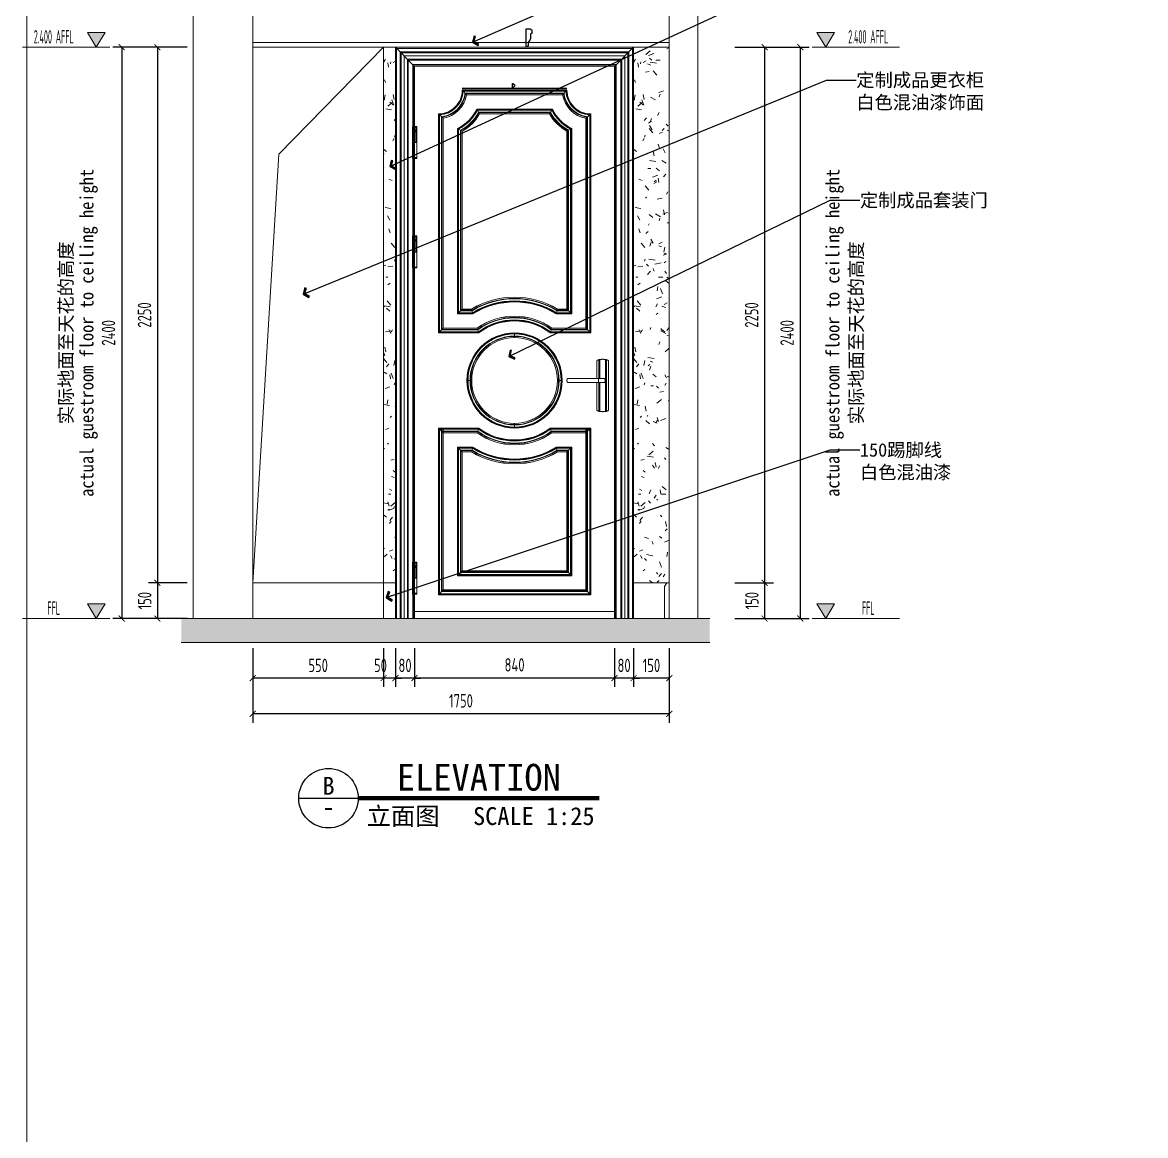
# Model space of a CAD drawing. Header units: millimetres. Extents: x 3162 to 221128, y -144913 to 11496.
# Drawn here: x 175280 to 179997, y -39840 to -35165 of the extents above; entities that cross this region are included whole.
import ezdxf
from ezdxf.enums import TextEntityAlignment as Align
from ezdxf.xclip import XClip

# ---------------------------------------------------------------- set-up
doc = ezdxf.new("R2010")
doc.units = ezdxf.units.MM
doc.header["$LTSCALE"] = 10
doc.header["$XCLIPFRAME"] = 2
doc.linetypes.add('CENTER', pattern=[50.8, 31.75, -6.35, 6.35, -6.35])
doc.linetypes.add('HIDDEN', pattern=[9.525, 6.35, -3.175])
doc.layers.get('Defpoints').update_dxf_attribs({"color": 250})
for name, color, linetype, lineweight in [('Contour【轮廓线】', 94, 'Continuous', 0), ('Drawing【图框、表格】', 150, 'Continuous', 0), ('Elevation【立面图库】', 150, 'Continuous', 0), ('FC-Hatch【平面填充】', 250, 'Continuous', 0), ('FC-Refe【标注引线】', 2, 'Continuous', 0), ('FF-Fixed【固定家具】', 30, 'Continuous', 0), ('FF-Text【平面文字】', 2, 'Continuous', 0), ('Fine【细线】', 250, 'Continuous', 0), ('Finish【完成面】', 2, 'Continuous', 0), ('Gray【中细线】', 8, 'Continuous', 0), ('RC-dimensions', 44, 'Continuous', 0), ('Wall【立面墙】', 252, 'Continuous', 0)]:
    doc.layers.add(name, color=color, linetype=linetype, lineweight=lineweight)
doc.layers.add('WALL_NEW【新建墙体】', color=4, linetype='Continuous')
doc.layers.add('WALL【墙体】', color=7, linetype='Continuous')
doc.styles.add('宋体', font='', dxfattribs={"width": 0.8})
doc.styles.add('尺寸标注', font='ARCHS.SHX', dxfattribs={"width": 0.8})
doc.styles.add('文字', font='')
doc.styles.add('标高', font='ARCHS.SHX', dxfattribs={"width": 0.5})
doc.styles.add('线上图名', font='simhei.ttf')
doc.styles.add('线下图名', font='simhei.ttf')
doc.styles.get('宋体').set_extended_font_data('SimSun')
doc.styles.get('文字').set_extended_font_data('SimSun')
doc.dimstyles.new('海龙1：25', dxfattribs={"dimscale": 25, "dimtxt": 2.25, "dimasz": 1, "dimexe": 1.5, "dimexo": 1, "dimgap": 1, "dimtad": 1, "dimdec": 0, "dimrnd": 5, "dimdsep": 46, "dimtxsty": '尺寸标注', "dimblk": 'ARCHTICK', "dimblk1": 'ARCHTICK', "dimblk2": 'ARCHTICK', "dimcen": 1, "dimclrd": 44, "dimclre": 44, "dimclrt": 2, "dimadec": 0, "dimazin": 0, "dimtfac": 1, "dimtdec": 0, "dimtix": 1, "dimtmove": 2, "dimatfit": 3, "dimldrblk": 'hl_arrow2', "dimfxl": 5, "dimfxlon": 1, "dimarcsym": 0})

# ---------------------------------------------------------------- blocks, each defined once
blk = doc.blocks.new('*U173')
at = {"color": 2, "linetype": 'Continuous'}
blk.add_line((-27.26, 0), (-17.26, 0), dxfattribs=at)
blk.add_lwpolyline([(-17.26, 0, 0.7, 0.7, 0), (23.26, 0, 0.75, 0.75, 0)], format="xyseb", dxfattribs=at)
at = {"color": 150, "linetype": 'Continuous'}
blk.add_circle((-22.26, 0), 5, dxfattribs=at)
at = {"color": 2, "style": '线上图名', "flags": 8}
blk.add_attdef('EXISTING_PLAN', text='', height=4.5, dxfattribs=at).set_placement((3, 1.27), align=Align.CENTER)
at = {"color": 2, "style": '线下图名', "flags": 8}
blk.add_attdef('编号', text='', height=3, dxfattribs=at).set_placement((-22.26, 2.08), align=Align.MIDDLE)
blk.add_attdef('图号', text='', height=3, dxfattribs=at).set_placement((-22.26, -3.86), align=Align.BOTTOM_CENTER)
blk.add_attdef('图名1', text='', height=3, dxfattribs=at).set_placement((-15.86, -1.5), align=Align.TOP_LEFT)
blk.add_attdef('比例1', text='', height=3, dxfattribs=at).set_placement((22.44, -1.5), align=Align.TOP_RIGHT)
blk = doc.blocks.new('海龙工具_踢脚线')
blk.add_lwpolyline([(20, 0), (20, 90), (10, 100), (0, 100)])
blk = doc.blocks.new('_ArchTick')
at = {"color": 2, "linetype": 'ByBlock', "const_width": 0.15}
blk.add_lwpolyline([(-0.5, -0.5), (0.5, 0.5)], dxfattribs=at)
blk = doc.blocks.new('*D500')
at = {"layer": 'Defpoints', "color": 0, "transparency": 16777216}
for p in [(175997.1, -35268.5), (175847.1, -37518.5), (175997.1, -37518.5)]:
    blk.add_point(p, dxfattribs=at)
at = {"layer": 'RC-dimensions', "color": 44, "lineweight": -2, "transparency": 16777216}
for p, q in [((175972.1, -35268.5), (175809.6, -35268.5)), ((175847.1, -35268.5), (175847.1, -37518.5)), ((175972.1, -37518.5), (175809.6, -37518.5))]:
    blk.add_line(p, q, dxfattribs=at)
at = {"layer": 'RC-dimensions', "color": 44, "lineweight": -2, "transparency": 16777216, "xscale": 25, "yscale": 25, "zscale": 25}
for p, rotation in [((175847.1, -35268.5), 90), ((175847.1, -37518.5), 270)]:
    blk.add_blockref('_ArchTick', p, dxfattribs=dict(at, rotation=rotation))
at = {"layer": 'RC-dimensions', "color": 2, "transparency": 16777216, "insert": (175792.8, -36393.5), "char_height": 56.25, "attachment_point": 5, "rotation": 90, "style": '尺寸标注'}
blk.add_mtext('2250', dxfattribs=at)
blk = doc.blocks.new('hl_arrow2')
at = {"color": 2}
blk.add_line((-0.22, 0), (-1, 0), dxfattribs=at)
blk.add_lwpolyline([(-0.22, 0), (-0.86, -0.69), (-0.65, -0.86), (0, 0), (-0.65, 0.86), (-0.86, 0.69)], close=True, dxfattribs=at)
for points in [[(-0.86, 0.69), (-0.65, 0.86), (-0.22, 0), (0, 0)], [(-0.86, -0.69), (-0.65, -0.86), (-0.22, 0), (0, 0)]]:
    blk.add_solid(points, dxfattribs=at)
blk = doc.blocks.new('*D501')
at = {"layer": 'Defpoints', "color": 0, "transparency": 16777216}
for p in [(175997.1, -37518.5), (175847.1, -37668.5), (175997.1, -37668.5)]:
    blk.add_point(p, dxfattribs=at)
at = {"layer": 'RC-dimensions', "color": 44, "lineweight": -2, "transparency": 16777216}
for p, q in [((175972.1, -37518.5), (175809.6, -37518.5)), ((175847.1, -37518.5), (175847.1, -37668.5)), ((175972.1, -37668.5), (175809.6, -37668.5))]:
    blk.add_line(p, q, dxfattribs=at)
at = {"layer": 'RC-dimensions', "color": 44, "lineweight": -2, "transparency": 16777216, "xscale": 25, "yscale": 25, "zscale": 25}
for p, rotation in [((175847.1, -37518.5), 90), ((175847.1, -37668.5), 270)]:
    blk.add_blockref('_ArchTick', p, dxfattribs=dict(at, rotation=rotation))
at = {"layer": 'RC-dimensions', "color": 2, "transparency": 16777216, "insert": (175793.9, -37593.5), "char_height": 56.25, "attachment_point": 5, "rotation": 90, "style": '尺寸标注'}
blk.add_mtext('150', dxfattribs=at)
blk = doc.blocks.new('*D502')
at = {"layer": 'Defpoints', "color": 0, "transparency": 16777216}
for p in [(175997.1, -35268.5), (175697.1, -37668.5), (175997.1, -37668.5)]:
    blk.add_point(p, dxfattribs=at)
at = {"layer": 'RC-dimensions', "color": 44, "lineweight": -2, "transparency": 16777216}
for p, q in [((175822.1, -35268.5), (175659.6, -35268.5)), ((175697.1, -35268.5), (175697.1, -37668.5)), ((175822.1, -37668.5), (175659.6, -37668.5))]:
    blk.add_line(p, q, dxfattribs=at)
at = {"layer": 'RC-dimensions', "color": 44, "lineweight": -2, "transparency": 16777216, "xscale": 25, "yscale": 25, "zscale": 25}
for p, rotation in [((175697.1, -35268.5), 90), ((175697.1, -37668.5), 270)]:
    blk.add_blockref('_ArchTick', p, dxfattribs=dict(at, rotation=rotation))
at = {"layer": 'RC-dimensions', "color": 2, "transparency": 16777216, "insert": (175641.6, -36468.5), "char_height": 56.25, "attachment_point": 5, "rotation": 90, "style": '尺寸标注'}
blk.add_mtext('2400', dxfattribs=at)
blk = doc.blocks.new('海龍_立面标识')
at = {"style": '宋体', "width": 0.9, "flags": 8}
blk.add_attdef('FLOOR_HEIGHT', text='', height=2.25, rotation=90, dxfattribs=at).set_placement((0, 0), align=Align.CENTER)
at = {"style": '宋体', "flags": 8}
blk.add_attdef('HEIGHT', text='', height=2.25, rotation=90, dxfattribs=at).set_placement((-3.5, 0), align=Align.CENTER)
blk = doc.blocks.new('hl_Elevation-A2')
blk.add_hatch(color=150).paths.add_polyline_path([(3.74, 2.47), (2.27, 0), (0.8, 2.47)])
at = {"color": 150}
blk.add_line((0, 0), (14.67, 0), dxfattribs=at)
blk.add_lwpolyline([(3.74, 2.47), (2.27, 0), (0.8, 2.47)], close=True, dxfattribs=at)
at = {"color": 2, "style": '标高', "width": 0.8, "flags": 8}
blk.add_attdef('HEIGHT', text='', height=2.25, dxfattribs=at).set_placement((9.42, 1.75), align=Align.MIDDLE_CENTER)
blk = doc.blocks.new('*D503')
at = {"layer": 'Defpoints', "color": 0, "transparency": 16777216}
for p in [(178247, -35268.5), (178247, -37518.5), (178397, -37518.5)]:
    blk.add_point(p, dxfattribs=at)
at = {"layer": 'RC-dimensions', "color": 44, "lineweight": -2, "transparency": 16777216}
for p, q in [((178272, -35268.5), (178434.5, -35268.5)), ((178397, -35268.5), (178397, -37518.5)), ((178272, -37518.5), (178434.5, -37518.5))]:
    blk.add_line(p, q, dxfattribs=at)
at = {"layer": 'RC-dimensions', "color": 44, "lineweight": -2, "transparency": 16777216, "xscale": 25, "yscale": 25, "zscale": 25}
for p, rotation in [((178397, -35268.5), 90), ((178397, -37518.5), 270)]:
    blk.add_blockref('_ArchTick', p, dxfattribs=dict(at, rotation=rotation))
at = {"layer": 'RC-dimensions', "color": 2, "transparency": 16777216, "insert": (178342.7, -36393.5), "char_height": 56.25, "attachment_point": 5, "rotation": 90, "style": '尺寸标注'}
blk.add_mtext('2250', dxfattribs=at)
blk = doc.blocks.new('*D504')
at = {"layer": 'Defpoints', "color": 0, "transparency": 16777216}
for p in [(178247, -37518.5), (178247, -37668.5), (178397, -37668.5)]:
    blk.add_point(p, dxfattribs=at)
at = {"layer": 'RC-dimensions', "color": 44, "lineweight": -2, "transparency": 16777216}
for p, q in [((178272, -37518.5), (178434.5, -37518.5)), ((178397, -37518.5), (178397, -37668.5)), ((178272, -37668.5), (178434.5, -37668.5))]:
    blk.add_line(p, q, dxfattribs=at)
at = {"layer": 'RC-dimensions', "color": 44, "lineweight": -2, "transparency": 16777216, "xscale": 25, "yscale": 25, "zscale": 25}
for p, rotation in [((178397, -37518.5), 90), ((178397, -37668.5), 270)]:
    blk.add_blockref('_ArchTick', p, dxfattribs=dict(at, rotation=rotation))
at = {"layer": 'RC-dimensions', "color": 2, "transparency": 16777216, "insert": (178343.9, -37593.5), "char_height": 56.25, "attachment_point": 5, "rotation": 90, "style": '尺寸标注'}
blk.add_mtext('150', dxfattribs=at)
blk = doc.blocks.new('*D505')
at = {"layer": 'Defpoints', "color": 0, "transparency": 16777216}
for p in [(178247, -35268.5), (178247, -37668.5), (178547, -37668.5)]:
    blk.add_point(p, dxfattribs=at)
at = {"layer": 'RC-dimensions', "color": 44, "lineweight": -2, "transparency": 16777216}
for p, q in [((178422, -35268.5), (178584.5, -35268.5)), ((178547, -35268.5), (178547, -37668.5)), ((178422, -37668.5), (178584.5, -37668.5))]:
    blk.add_line(p, q, dxfattribs=at)
at = {"layer": 'RC-dimensions', "color": 44, "lineweight": -2, "transparency": 16777216, "xscale": 25, "yscale": 25, "zscale": 25}
for p, rotation in [((178547, -35268.5), 90), ((178547, -37668.5), 270)]:
    blk.add_blockref('_ArchTick', p, dxfattribs=dict(at, rotation=rotation))
at = {"layer": 'RC-dimensions', "color": 2, "transparency": 16777216, "insert": (178491.5, -36468.5), "char_height": 56.25, "attachment_point": 5, "rotation": 90, "style": '尺寸标注'}
blk.add_mtext('2400', dxfattribs=at)
blk = doc.blocks.new('*D506')
at = {"layer": 'Defpoints', "color": 0, "transparency": 16777216}
for p in [(177847, -37768.5), (177997, -37768.5), (177847, -37918.5)]:
    blk.add_point(p, dxfattribs=at)
at = {"layer": 'RC-dimensions', "color": 44, "lineweight": -2, "transparency": 16777216}
for p, q in [((177847, -37793.5), (177847, -37956)), ((177997, -37793.5), (177997, -37956)), ((177997, -37918.5), (177847, -37918.5))]:
    blk.add_line(p, q, dxfattribs=at)
at = {"layer": 'RC-dimensions', "color": 44, "lineweight": -2, "transparency": 16777216, "xscale": 25, "yscale": 25, "zscale": 25, "rotation": 180}
blk.add_blockref('_ArchTick', (177847, -37918.5), dxfattribs=at)
at = {"layer": 'RC-dimensions', "color": 44, "lineweight": -2, "transparency": 16777216, "xscale": 25, "yscale": 25, "zscale": 25}
blk.add_blockref('_ArchTick', (177997, -37918.5), dxfattribs=at)
at = {"layer": 'RC-dimensions', "color": 2, "transparency": 16777216, "insert": (177922, -37865.4), "char_height": 56.25, "attachment_point": 5, "style": '尺寸标注'}
blk.add_mtext('150', dxfattribs=at)
blk = doc.blocks.new('*D507')
at = {"layer": 'Defpoints', "color": 0, "transparency": 16777216}
for p in [(176247.1, -37768.5), (177997, -37768.5), (176247.1, -38068.5)]:
    blk.add_point(p, dxfattribs=at)
at = {"layer": 'RC-dimensions', "color": 44, "lineweight": -2, "transparency": 16777216}
for p, q in [((176247.1, -37943.5), (176247.1, -38106)), ((177997, -37943.5), (177997, -38106)), ((177997, -38068.5), (176247.1, -38068.5))]:
    blk.add_line(p, q, dxfattribs=at)
at = {"layer": 'RC-dimensions', "color": 44, "lineweight": -2, "transparency": 16777216, "xscale": 25, "yscale": 25, "zscale": 25, "rotation": 180}
blk.add_blockref('_ArchTick', (176247.1, -38068.5), dxfattribs=at)
at = {"layer": 'RC-dimensions', "color": 44, "lineweight": -2, "transparency": 16777216, "xscale": 25, "yscale": 25, "zscale": 25}
blk.add_blockref('_ArchTick', (177997, -38068.5), dxfattribs=at)
at = {"layer": 'RC-dimensions', "color": 2, "transparency": 16777216, "insert": (177122, -38014.2), "char_height": 56.25, "attachment_point": 5, "style": '尺寸标注'}
blk.add_mtext('1750', dxfattribs=at)
blk = doc.blocks.new('海龙_05140578')
at = {"layer": 'WALL_NEW【新建墙体】'}
h = blk.add_hatch(dxfattribs=at)
h.set_pattern_fill('ANSI31', color=8, scale=20, style=0)
h.set_pattern_definition([(45, (-3175, 1275), (-44.9013, 44.9013), [])])
h.paths.add_polyline_path([(-3095, 1875), (-3175, 1875), (-3175, 1275), (-3095, 1275)])
h.paths.add_polyline_path([(-3095, -1275), (-3175, -1275), (-3175, -1875), (-3095, -1875)])
h.paths.add_polyline_path([(1355, 125), (1175, 125), (1175, -335), (1295, -335), (1295, 5), (1355, 5)])
h.paths.add_polyline_path([(1295, 1875), (1175, 1875), (1175, 1275), (1295, 1275)])
h.paths.add_polyline_path([(1295, -1575), (1175, -1575), (1175, -1875), (1295, -1875)])
h.paths.add_polyline_path([(3375, 325), (3135, 325), (3135, 125), (2157.1, 125), (2157.1, 5), (3375, 5)])
h.paths.add_polyline_path([(2320, 1875), (2200, 1875), (2200, 1275), (2320, 1275)])
at = {"layer": 'WALL【墙体】'}
for p, q in [((-3625, 2125), (3375, 2125)), ((-3375, 1875), (3375, 1875))]:
    blk.add_line(p, q, dxfattribs=at)
blk = doc.blocks.new('合页1')
for p, q in [((-9, -67), (-9, 67)), ((9, 67), (-9, 67)), ((9, -67), (9, 67)), ((9, -67), (-9, -67))]:
    blk.add_line(p, q)
at = {"color": 250}
for p, q in [((9, 64), (-9, 64)), ((9, 1), (-9, 1)), ((9, 1), (-9, 1)), ((9, -1), (-9, -1)), ((9, -1), (-9, -1)), ((9, -64), (-9, -64))]:
    blk.add_line(p, q, dxfattribs=at)
at = {"color": 250, "linetype": 'HIDDEN'}
for p, q in [((-6, 64), (-6, -1)), ((-6, 45), (-2.5, 51)), ((2.5, 51), (-2.5, 51)), ((6, 64), (6, -1)), ((6, 45), (-6, 45))]:
    blk.add_line(p, q, dxfattribs=at)
at = {"color": 250, "linetype": 'CENTER', "ltscale": 0.0068}
blk.add_line((0, -72.4), (0, 70.6), dxfattribs=at)
at = {"color": 250, "ltscale": 0.2}
blk.add_line((2.5, 51), (6, 45), dxfattribs=at)
blk = doc.blocks.new('立面门把手01')
at = {"color": 251, "linetype": 'HIDDEN', "ltscale": 80}
for p, q in [((-16, -128.8, 0), (-16, 87, 0)), ((-12, -129.4, 0), (-12, 87.6, 0)), ((12, 9.1, 0), (12, 87.6, 0)), ((16, 9.1, 0), (16, 87, 0)), ((12, -8.9, 0), (12, -129.4, 0)), ((16, -8.9, 0), (16, -128.8, 0))]:
    blk.add_line(p, q, dxfattribs=at)
at = {"linetype": 'HIDDEN', "ltscale": 80, "elevation": 0}
blk.add_lwpolyline([(25, -8.9), (25, -122.4, -0.317837), (21.7, -127.1, -0.020494), (16, -128.8, -0.498427), (12, -129.4, -0.124451), (-12, -129.4, -0.497981), (-16, -128.8, -0.020494), (-21.7, -127.1, -0.317837), (-25, -122.4), (-25, 80.6, -0.317837), (-21.7, 85.3, -0.020494), (-16, 87, -0.497981), (-12, 87.6, -0.124451), (12, 87.6, -0.498427), (16, 87, -0.020494), (21.7, 85.3, -0.317837), (25, 80.6), (25, 9.1)], format="xyb", dxfattribs=at)
blk.add_lwpolyline([(-9.8, 7.4, -0.214918), (-6.1, 9.1), (147.2, 9.1, -0.314288), (147.2, -8.9), (-6.1, -8.9, -0.214918), (-9.8, -7.3, -0.226084)], format="xyb", close=True, dxfattribs=at)
at = {"color": 251, "linetype": 'HIDDEN', "ltscale": 80, "elevation": 0}
blk.add_lwpolyline([(17.2, 8.1), (17.2, -7.9), (-6.1, -7.9, -0.209535), (-9, -6.7, -0.217189), (-9, 6.8, -0.209535), (-6.1, 8.1), (17.2, 8.1)], format="xyb", close=True, dxfattribs=at)
blk = doc.blocks.new('海龙_05133808')
at = {"layer": 'FF-Fixed【固定家具】', "color": 8}
for p, q in [((-500, 1200), (-422.4, 1122.4)), ((500, 1200), (422.4, 1122.4)), ((-500, -1200), (-422.4, -1200)), ((500, -1200), (422.4, -1200))]:
    blk.add_line(p, q, dxfattribs=at)
at = {"layer": 'FF-Fixed【固定家具】'}
blk.add_line((320, 0), (320, 920), dxfattribs=at)
for points in [[(-500, 1200), (500, 1200), (500, -1200), (-500, -1200)], [(-420, 1120), (420, 1120), (420, -1170), (-420, -1170)], [(-420, 1120), (420, 1120), (420, -1200), (-420, -1200)]]:
    blk.add_lwpolyline(points, close=True, dxfattribs=at)
for points in [[(-500, -1200), (-500, 1200), (500, 1200), (500, -1200)], [(-220, 1021), (220, 1021)], [(-220, 1020), (220, 1020)], [(-320, 0), (-320, 920)], [(320, -400), (320, -1100), (-320, -1100), (-320, -400)], [(300, -400), (300, -1080), (-300, -1080), (-300, -400)]]:
    blk.add_lwpolyline(points, dxfattribs=at)
at = {"layer": 'FF-Fixed【固定家具】', "color": 8}
for points in [[(-495.2, -1200), (-495.2, 1195.2), (495.2, 1195.2), (495.2, -1200)], [(-479.9, -1200), (-479.9, 1179.9), (479.9, 1179.9), (479.9, -1200)], [(-476.3, -1200), (-476.3, 1176.3), (476.3, 1176.3), (476.3, -1200)], [(-463.7, -1200), (-463.7, 1163.7), (463.7, 1163.7), (463.7, -1200)], [(-446.2, -1200), (-446.2, 1146.2), (446.2, 1146.2), (446.2, -1200)], [(-427.3, -1200), (-427.3, 1127.3), (427.3, 1127.3), (427.3, -1200)], [(-422.4, -1200), (-422.4, 1122.4), (422.4, 1122.4), (422.4, -1200)]]:
    blk.add_lwpolyline(points, dxfattribs=at)
blk.add_lwpolyline([(-450, 1150), (450, 1150), (450, -1200), (-450, -1200)], close=True, dxfattribs=at)
at = {"layer": 'FF-Fixed【固定家具】'}
for points in [[(150, 0, 0.333333), (-150, 0), (-320, 0), (-320, 920, 0.414214), (-220, 1020), (220, 1020, 0.414214), (320, 920), (320, 0)], [(156.5, 20, 0.319438), (-156.5, 20), (-300, 20), (-300, 901.7, 0.319197), (-201.7, 1000), (201.7, 1000, 0.319197), (300, 901.7), (300, 20)], [(240, 80), (174.6, 80, 0.286299), (-174.6, 80), (-240, 80), (-240, 858.8, 0.163866), (-158.8, 940), (158.8, 940, 0.163866), (240, 858.8)], [(220, 100), (180.3, 100, 0.27735), (-180.3, 100), (-220, 100), (-220, 846.8, 0.131652), (-146.8, 920), (146.8, 920, 0.131652), (220, 846.8)], [(150, -400), (320, -400), (320, -1100), (-320, -1100), (-320, -400), (-150, -400, 0.333333)], [(156.5, -420), (300, -420), (300, -1080), (-300, -1080), (-300, -420), (-156.5, -420, 0.319438)], [(174.6, -480), (240, -480), (240, -1020), (-240, -1020), (-240, -480), (-174.6, -480, 0.286299)], [(180.3, -500), (220, -500), (220, -1000), (-220, -1000), (-220, -500), (-180.3, -500, 0.27735)]]:
    blk.add_lwpolyline(points, format="xyb", close=True, dxfattribs=at)
for radius in [200, 180]:
    blk.add_circle((0, -200), radius, dxfattribs=at)
at = {"layer": 'Fine【细线】'}
for p, q in [((-220, 1020), (-220, 1021)), ((-220, 1020), (-201.7, 1000)), ((220, 1020), (201.7, 1000)), ((220, 1020), (220, 1021)), ((-320, 920), (-300, 901.7)), ((-158.8, 940), (-146.8, 920)), ((158.8, 940), (146.8, 920)), ((320, 920), (300, 901.7)), ((-240, 858.8), (-220, 846.8)), ((240, 858.8), (220, 846.8)), ((-240, 80), (-220, 100)), ((-174.6, 80), (-180.3, 100)), ((174.6, 80), (180.3, 100)), ((240, 80), (220, 100)), ((-320, 0), (-300, 20)), ((-150, 0), (-156.5, 20)), ((0, 0), (0, -20)), ((150, 0), (156.5, 20)), ((320, 0), (300, 20)), ((-200, -200), (-180, -200)), ((200, -200), (180, -200)), ((-320, -400), (-300, -400)), ((-320, -400), (-300, -420)), ((-150, -400), (-156.5, -420)), ((0, -400), (0, -380)), ((150, -400), (156.5, -420)), ((320, -400), (300, -400)), ((320, -400), (300, -420)), ((-240, -480), (-220, -500)), ((-174.6, -480), (-180.3, -500)), ((174.6, -480), (180.3, -500)), ((240, -480), (220, -500)), ((-240, -1020), (-220, -1000)), ((240, -1020), (220, -1000)), ((-320, -1100), (-300, -1080)), ((-320, -1100), (-300, -1080)), ((320, -1100), (300, -1080)), ((320, -1100), (300, -1080))]:
    blk.add_line(p, q, dxfattribs=at)
for points in [[(150.9, 2.7, 0.331375), (-150.9, 2.7), (-317.3, 2.7), (-317.3, 917.4, 0.399077), (-217.4, 1017.3), (217.4, 1017.3, 0.399077), (317.3, 917.4), (317.3, 2.7)], [(151.5, 4.5, 0.330047), (-151.5, 4.5), (-315.5, 4.5), (-315.5, 915.6, 0.389181), (-215.6, 1015.5), (215.6, 1015.5, 0.389181), (315.5, 915.6), (315.5, 4.5)], [(154.3, 13.2, 0.323986), (-154.3, 13.2), (-306.8, 13.2), (-306.8, 907.6, 0.347425), (-207.6, 1006.8), (207.6, 1006.8, 0.347425), (306.8, 907.6), (306.8, 13.2)], [(154.9, 14.8, 0.322863), (-154.9, 14.8), (-305.2, 14.8), (-305.2, 906.1, 0.34023), (-206.1, 1005.2), (206.1, 1005.2, 0.34023), (305.2, 906.1), (305.2, 14.8)], [(156.4, 19.7, 0.319615), (-156.4, 19.7), (-300.3, 19.7), (-300.3, 901.9, 0.320252), (-201.9, 1000.3), (201.9, 1000.3, 0.320252), (300.3, 901.9), (300.3, 19.7)], [(237.3, 82.7), (175.4, 82.7, 0.285056), (-175.4, 82.7), (-237.3, 82.7), (-237.3, 857.1, 0.15921), (-157.1, 937.3), (157.1, 937.3, 0.15921), (237.3, 857.1)], [(235.5, 84.5), (175.9, 84.5, 0.284209), (-175.9, 84.5), (-235.5, 84.5), (-235.5, 856, 0.156073), (-156, 935.5), (156, 935.5, 0.156073), (235.5, 856)], [(226.8, 93.2), (178.4, 93.2, 0.280311), (-178.4, 93.2), (-226.8, 93.2), (-226.8, 850.8, 0.14199), (-150.8, 926.8), (150.8, 926.8, 0.14199), (226.8, 850.8)], [(225.2, 94.8), (178.8, 94.8, 0.279583), (-178.8, 94.8), (-225.2, 94.8), (-225.2, 849.8, 0.13942), (-149.8, 925.2), (149.8, 925.2, 0.13942), (225.2, 849.8)], [(220.3, 99.7), (180.2, 99.7, 0.277466), (-180.2, 99.7), (-220.3, 99.7), (-220.3, 847, 0.132051), (-147, 920.3), (147, 920.3, 0.132051), (220.3, 847)], [(150.9, -402.7), (317.3, -402.7), (317.3, -1097.3), (-317.3, -1097.3), (-317.3, -402.7), (-150.9, -402.7, 0.331375)], [(151.5, -404.5), (315.5, -404.5), (315.5, -1095.5), (-315.5, -1095.5), (-315.5, -404.5), (-151.5, -404.5, 0.330047)], [(154.3, -413.2), (306.8, -413.2), (306.8, -1086.8), (-306.8, -1086.8), (-306.8, -413.2), (-154.3, -413.2, 0.323986)], [(154.9, -414.8), (305.2, -414.8), (305.2, -1085.2), (-305.2, -1085.2), (-305.2, -414.8), (-154.9, -414.8, 0.322863)], [(156.4, -419.7), (300.3, -419.7), (300.3, -1080.3), (-300.3, -1080.3), (-300.3, -419.7), (-156.4, -419.7, 0.319615)], [(175.4, -482.7), (237.3, -482.7), (237.3, -1017.3), (-237.3, -1017.3), (-237.3, -482.7), (-175.4, -482.7, 0.285056)], [(175.9, -484.5), (235.5, -484.5), (235.5, -1015.5), (-235.5, -1015.5), (-235.5, -484.5), (-175.9, -484.5, 0.284209)], [(178.4, -493.2), (226.8, -493.2), (226.8, -1006.8), (-226.8, -1006.8), (-226.8, -493.2), (-178.4, -493.2, 0.280311)], [(178.8, -494.8), (225.2, -494.8), (225.2, -1005.2), (-225.2, -1005.2), (-225.2, -494.8), (-178.8, -494.8, 0.279583)], [(180.2, -499.7), (220.3, -499.7), (220.3, -1000.3), (-220.3, -1000.3), (-220.3, -499.7), (-180.2, -499.7, 0.277466)]]:
    blk.add_lwpolyline(points, format="xyb", close=True, dxfattribs=at)
for points in [[(-220, 1027.8), (220, 1027.8)], [(-220, 1026.2), (220, 1026.2)], [(-220, 1021.3), (220, 1021.3)], [(-220, 1019.2), (220, 1019.2)], [(-220, 1017.3), (220, 1017.3)], [(317.3, -400), (317.3, -1097.3), (-317.3, -1097.3), (-317.3, -400)], [(315.5, -400), (315.5, -1095.5), (-315.5, -1095.5), (-315.5, -400)], [(306.8, -400), (306.8, -1086.8), (-306.8, -1086.8), (-306.8, -400)], [(305.2, -400), (305.2, -1085.2), (-305.2, -1085.2), (-305.2, -400)], [(300.3, -400), (300.3, -1080.3), (-300.3, -1080.3), (-300.3, -400)]]:
    blk.add_lwpolyline(points, dxfattribs=at)
for radius in [197.3, 195.5, 186.8, 185.2, 180.3]:
    blk.add_circle((0, -200), radius, dxfattribs=at)
at = {"layer": 'Gray【中细线】', "xscale": -1}
for name, p in [('合页1', (-420, 800)), ('合页1', (-420, 340)), ('立面门把手01', (370, -200.1, 0)), ('合页1', (-420, -1030))]:
    blk.add_blockref(name, p, dxfattribs=at)
blk = doc.blocks.new('*D586')
at = {"layer": 'Defpoints', "color": 0, "transparency": 16777216}
for p in [(176247.1, -37768.5), (176797.1, -37768.5), (176247.1, -37918.5)]:
    blk.add_point(p, dxfattribs=at)
at = {"layer": 'RC-dimensions', "color": 44, "lineweight": -2, "transparency": 16777216}
for p, q in [((176247.1, -37793.5), (176247.1, -37956)), ((176797.1, -37793.5), (176797.1, -37956)), ((176797.1, -37918.5), (176247.1, -37918.5))]:
    blk.add_line(p, q, dxfattribs=at)
at = {"layer": 'RC-dimensions', "color": 44, "lineweight": -2, "transparency": 16777216, "xscale": 25, "yscale": 25, "zscale": 25, "rotation": 180}
blk.add_blockref('_ArchTick', (176247.1, -37918.5), dxfattribs=at)
at = {"layer": 'RC-dimensions', "color": 44, "lineweight": -2, "transparency": 16777216, "xscale": 25, "yscale": 25, "zscale": 25}
blk.add_blockref('_ArchTick', (176797.1, -37918.5), dxfattribs=at)
at = {"layer": 'RC-dimensions', "color": 2, "transparency": 16777216, "insert": (176522.1, -37865.4), "char_height": 56.25, "attachment_point": 5, "style": '尺寸标注'}
blk.add_mtext('550', dxfattribs=at)
blk = doc.blocks.new('*D587')
at = {"layer": 'Defpoints', "color": 0, "transparency": 16777216}
for p in [(176797.1, -37768.5), (176847, -37768.5), (176797.1, -37918.5)]:
    blk.add_point(p, dxfattribs=at)
at = {"layer": 'RC-dimensions', "color": 44, "lineweight": -2, "transparency": 16777216}
for p, q in [((176797.1, -37793.5), (176797.1, -37956)), ((176847, -37793.5), (176847, -37956)), ((176797.1, -37918.5), (176772.1, -37918.5)), ((176847, -37918.5), (176797.1, -37918.5)), ((176847, -37918.5), (176872, -37918.5))]:
    blk.add_line(p, q, dxfattribs=at)
at = {"layer": 'RC-dimensions', "color": 44, "lineweight": -2, "transparency": 16777216, "xscale": 25, "yscale": 25, "zscale": 25}
blk.add_blockref('_ArchTick', (176797.1, -37918.5), dxfattribs=at)
at = {"layer": 'RC-dimensions', "color": 44, "lineweight": -2, "transparency": 16777216, "xscale": 25, "yscale": 25, "zscale": 25, "rotation": 180}
blk.add_blockref('_ArchTick', (176847, -37918.5), dxfattribs=at)
at = {"layer": 'RC-dimensions', "color": 2, "transparency": 16777216, "insert": (176783.9, -37865.4), "char_height": 56.25, "attachment_point": 5, "style": '尺寸标注'}
blk.add_mtext('50', dxfattribs=at)
blk = doc.blocks.new('*D588')
at = {"layer": 'Defpoints', "color": 0, "transparency": 16777216}
for p in [(176847, -37768.5), (176927, -37768.5), (176847, -37918.5)]:
    blk.add_point(p, dxfattribs=at)
at = {"layer": 'RC-dimensions', "color": 44, "lineweight": -2, "transparency": 16777216}
for p, q in [((176847, -37793.5), (176847, -37956)), ((176927, -37793.5), (176927, -37956)), ((176847, -37918.5), (176822, -37918.5)), ((176927, -37918.5), (176847, -37918.5)), ((176927, -37918.5), (176952, -37918.5))]:
    blk.add_line(p, q, dxfattribs=at)
at = {"layer": 'RC-dimensions', "color": 44, "lineweight": -2, "transparency": 16777216, "xscale": 25, "yscale": 25, "zscale": 25}
blk.add_blockref('_ArchTick', (176847, -37918.5), dxfattribs=at)
at = {"layer": 'RC-dimensions', "color": 44, "lineweight": -2, "transparency": 16777216, "xscale": 25, "yscale": 25, "zscale": 25, "rotation": 180}
blk.add_blockref('_ArchTick', (176927, -37918.5), dxfattribs=at)
at = {"layer": 'RC-dimensions', "color": 2, "transparency": 16777216, "insert": (176887, -37865.4), "char_height": 56.25, "attachment_point": 5, "style": '尺寸标注'}
blk.add_mtext('80', dxfattribs=at)
blk = doc.blocks.new('*D589')
at = {"layer": 'Defpoints', "color": 0, "transparency": 16777216}
for p in [(176927, -37768.5), (177767, -37768.5), (176927, -37918.5)]:
    blk.add_point(p, dxfattribs=at)
at = {"layer": 'RC-dimensions', "color": 44, "lineweight": -2, "transparency": 16777216}
for p, q in [((176927, -37793.5), (176927, -37956)), ((177767, -37793.5), (177767, -37956)), ((177767, -37918.5), (176927, -37918.5))]:
    blk.add_line(p, q, dxfattribs=at)
at = {"layer": 'RC-dimensions', "color": 44, "lineweight": -2, "transparency": 16777216, "xscale": 25, "yscale": 25, "zscale": 25, "rotation": 180}
blk.add_blockref('_ArchTick', (176927, -37918.5), dxfattribs=at)
at = {"layer": 'RC-dimensions', "color": 44, "lineweight": -2, "transparency": 16777216, "xscale": 25, "yscale": 25, "zscale": 25}
blk.add_blockref('_ArchTick', (177767, -37918.5), dxfattribs=at)
at = {"layer": 'RC-dimensions', "color": 2, "transparency": 16777216, "insert": (177347, -37863.1), "char_height": 56.25, "attachment_point": 5, "style": '尺寸标注'}
blk.add_mtext('840', dxfattribs=at)
blk = doc.blocks.new('*D590')
at = {"layer": 'Defpoints', "color": 0, "transparency": 16777216}
for p in [(177767, -37768.5), (177847, -37768.5), (177767, -37918.5)]:
    blk.add_point(p, dxfattribs=at)
at = {"layer": 'RC-dimensions', "color": 44, "lineweight": -2, "transparency": 16777216}
for p, q in [((177767, -37793.5), (177767, -37956)), ((177847, -37793.5), (177847, -37956)), ((177767, -37918.5), (177742, -37918.5)), ((177847, -37918.5), (177767, -37918.5)), ((177847, -37918.5), (177872, -37918.5))]:
    blk.add_line(p, q, dxfattribs=at)
at = {"layer": 'RC-dimensions', "color": 44, "lineweight": -2, "transparency": 16777216, "xscale": 25, "yscale": 25, "zscale": 25}
blk.add_blockref('_ArchTick', (177767, -37918.5), dxfattribs=at)
at = {"layer": 'RC-dimensions', "color": 44, "lineweight": -2, "transparency": 16777216, "xscale": 25, "yscale": 25, "zscale": 25, "rotation": 180}
blk.add_blockref('_ArchTick', (177847, -37918.5), dxfattribs=at)
at = {"layer": 'RC-dimensions', "color": 2, "transparency": 16777216, "insert": (177807, -37865.4), "char_height": 56.25, "attachment_point": 5, "style": '尺寸标注'}
blk.add_mtext('80', dxfattribs=at)

msp = doc.modelspace()

# ---------------------------------------------------------------- hatches: boundary and pattern name
at = {"layer": 'FC-Hatch【平面填充】'}
h = msp.add_hatch(dxfattribs=at)
h.set_pattern_fill('地毯', color=256, scale=300, pattern_type=2)
h.set_pattern_definition([(0, (177013.05, -37374.55), (132, 228), [12, -201, 9, -87, 18, -213]), (10, (176956.05, -37251.55), (80.676, 285.344), [21, -51, 27, -159, 15, -198]), (20, (176926.05, -37347.55), (133.471, 220.976), [24, -165, 21, -123, 15, -96]), (30, (177013.05, -37365.55), (-21.97, 254.052), [15, -99, 12, -147, 9, -195]), (40, (176929.05, -37299.55), (33.836, 216.37), [12, -132, 9, -84, 24, -153]), (50, (176974.05, -37407.55), (-80.248, 235.733), [6, -111, 15, -183, 18, -93]), (60, (176983.05, -37386.55), (-99.473, 223.708), [15, -123, 6, -144, 12, -111]), (70, (176950.05, -37422.55), (-109.892, 215.587), [9, -57, 18, -96, 12, -132]), (80, (176965.05, -37245.55), (-208.565, 164.72), [21, -132, 9, -156, 18, -147]), (90, (176983.05, -37374.55), (-264, 111), [18, -93, 12, -183, 6, -186]), (100, (176935.05, -37281.55), (-247.971, 145.145), [21, -117, 18, -96, 21, -219]), (110, (176914.05, -37452.55), (-240.44, 81.691), [24, -78, 12, -159, 18, -174]), (120, (176833.05, -37416.55), (-286.65, 28.492), [15, -201, 18, -93, 21, -123]), (130, (176899.05, -37482.55), (-279.108, 71.266), [9, -66, 12, -129, 24, -168]), (140, (176809.05, -37242.55), (-220.597, -34.206), [18, -108, 21, -93, 12, -126]), (150, (177058.05, -37500.55), (-204.825, -120.767), [12, -84, 24, -186, 21, -171]), (160, (176860.05, -37332.55), (-237.9, -162.43), [18, -126, 15, -114, 12, -183]), (170, (176878.05, -37404.55), (-215.644, -169.123), [27, -99, 18, -135, 24, -132])])
h.paths.add_polyline_path([(176847, -35268.5), (176797.1, -35268.5), (176797.1, -37518.5), (176847, -37518.5)])
h = msp.add_hatch(dxfattribs=at)
h.set_pattern_fill('地毯', color=256, scale=300, pattern_type=2)
h.set_pattern_definition([(0, (178063.03, -37374.55), (132, 228), [12, -201, 9, -87, 18, -213]), (10, (178006.03, -37251.55), (80.676, 285.344), [21, -51, 27, -159, 15, -198]), (20, (177976.03, -37347.55), (133.471, 220.976), [24, -165, 21, -123, 15, -96]), (30, (178063.03, -37365.55), (-21.97, 254.052), [15, -99, 12, -147, 9, -195]), (40, (177979.03, -37299.55), (33.836, 216.37), [12, -132, 9, -84, 24, -153]), (50, (178024.03, -37407.55), (-80.248, 235.733), [6, -111, 15, -183, 18, -93]), (60, (178033.03, -37386.55), (-99.473, 223.708), [15, -123, 6, -144, 12, -111]), (70, (178000.03, -37422.55), (-109.892, 215.587), [9, -57, 18, -96, 12, -132]), (80, (178015.03, -37245.55), (-208.565, 164.72), [21, -132, 9, -156, 18, -147]), (90, (178033.03, -37374.55), (-264, 111), [18, -93, 12, -183, 6, -186]), (100, (177985.03, -37281.55), (-247.971, 145.145), [21, -117, 18, -96, 21, -219]), (110, (177964.03, -37452.55), (-240.44, 81.691), [24, -78, 12, -159, 18, -174]), (120, (177883.03, -37416.55), (-286.65, 28.492), [15, -201, 18, -93, 21, -123]), (130, (177949.03, -37482.55), (-279.108, 71.266), [9, -66, 12, -129, 24, -168]), (140, (177859.03, -37242.55), (-220.597, -34.206), [18, -108, 21, -93, 12, -126]), (150, (178108.03, -37500.55), (-204.825, -120.767), [12, -84, 24, -186, 21, -171]), (160, (177910.03, -37332.55), (-237.9, -162.43), [18, -126, 15, -114, 12, -183]), (170, (177928.03, -37404.55), (-215.644, -169.123), [27, -99, 18, -135, 24, -132])])
h.paths.add_polyline_path([(177997, -35268.5), (177847, -35268.5), (177847, -37518.5), (177997, -37518.5)])
h = msp.add_hatch(dxfattribs=at)
h.set_pattern_fill('钢筋混凝土', color=256, scale=50, angle=180, style=0, pattern_type=2)
h.set_pattern_definition([(225, (109957.39, -366.584), (35.35534, -35.35534), []), (230, (109957.39, -366.584), (-71.72602, 6.27522), [7.5, -82.5]), (175, (109957.39, -366.584), (13.87511, -75.21923), [6, -66]), (280.4514, (109951.41, -366.06), (-57.85092, -68.94393), [6.374, -70.1142]), (226.1842, (109957.39, -386.58), (-106.72409, 16.55189), [11.25, -123.75]), (276.6356, (109948.5, -385.2), (-93.46626, -97.41178), [9.56105, -105.1713]), (171.1842, (109957.39, -386.58), (-93.46618, -97.41189), [9, -99]), (201, (109947.39, -381.584), (-59.690703, 40.261893), [7.5, -82.5]), (146, (109947.39, -381.584), (-24.33156, -72.515006), [6, -66]), (251.4514, (109942.416, -378.23), (-84.022234, -32.25304), [6.374, -70.1142]), (217.5, (109957.39, -366.584), (-1.2159855, -33.289385), [0.5, -65.2, 0.5, -67, 0.5, -66.25]), (187.5, (109957.39, -366.584), (-26.306954, -39.441171), [0.5, -38.2, 0.5, -63.7, 0.5, -25.25]), (147.5, (109979.69, -366.584), (-53.382244, 2.255487), [0.5, -25, 0.5, -78, 0.5, -103.5]), (137.5, (109989.69, -366.584), (-58.318617, -10.010498), [0.5, -32.5, 0.5, -51.8, 0.5, -73.5])])
h.paths.add_polyline_path([(175947.1, -37768.5), (175947.1, -37668.5), (178167, -37668.5), (178167, -37768.5)])

# ---------------------------------------------------------------- linework, layer by layer
at = {"layer": 'Contour【轮廓线】'}
for p, q in [((176247.1, -37518.5), (176797.1, -37518.5)), ((176247.1, -37518.5), (176847, -37518.5)), ((177847, -37518.5), (177997, -37518.5))]:
    msp.add_line(p, q, dxfattribs=at)
at = {"layer": 'Defpoints', "ltscale": 100}
msp.add_lwpolyline([(177414.3, -35227.2, -0.187498), (177407.2, -35244.8, 0.248027), (177404.6, -35263.7), (177401.1, -35263.7), (177401.1, -35268.5), (177395.9, -35268.5), (177395.9, -35191), (177414.3, -35191, 0.513649), (177420, -35195.8), (177420, -35211.1), (177417.9, -35211.1, 0.414214), (177414.3, -35214.6)], format="xyb", close=True, dxfattribs=at)
at = {"layer": 'Defpoints'}
msp.add_lwpolyline([(177340, -35440.7), (177338.3, -35440.7), (177338.3, -35420.7), (177341.3, -35420.7, 0.414214), (177344, -35423.4), (177344, -35425.2, -1), (177344, -35433.9), (177344, -35435.5, 0.356394), (177340, -35440.4)], format="xyb", close=True, dxfattribs=at)
at = {"layer": 'Drawing【图框、表格】'}
msp.add_line((175298.9, -48933.7), (175298.9, -27976.7), dxfattribs=at)
at = {"layer": 'FF-Fixed【固定家具】'}
for points in [[(176247.1, -35268.5), (176797.1, -35268.5), (176797.1, -37518.5), (176247.1, -37518.5)], [(176247.1, -37668.5), (176797.1, -37668.5), (176797.1, -37518.5), (176247.1, -37518.5)]]:
    msp.add_lwpolyline(points, close=True, dxfattribs=at)
at = {"layer": 'Fine【细线】', "color": 250}
msp.add_lwpolyline([(176247.1, -37518.5), (176357.1, -35718.5), (176797.1, -35268.5)], dxfattribs=at)
at = {"layer": 'Finish【完成面】'}
for p, q in [((176247.1, -35268.5), (176247.1, -37668.5)), ((177997, -35268.5), (176247.1, -35268.5)), ((177847, -35268.5), (176247.1, -35268.5)), ((177997, -35268.5), (177997, -37668.5)), ((176247.1, -37668.5), (177997, -37668.5))]:
    msp.add_line(p, q, dxfattribs=at)
at = {"layer": 'Gray【中细线】'}
for p in [(177997, -35248.5), (177847, -35248.5)]:
    msp.add_line(p, (176247.1, -35248.5), dxfattribs=at)
at = {"layer": 'Wall【立面墙】'}
for points in [[(176247.1, -37668.5), (176247.1, -34818.5), (175997.1, -34818.5), (175997.1, -37668.5)], [(177997, -37668.5), (177997, -34818.5), (178117, -34818.5), (178117, -37668.5)], [(175947.1, -37668.5), (175947.1, -37668.5), (178167, -37668.5), (178167, -37668.5)], [(175947.1, -37768.5), (175947.1, -37768.5), (178167, -37768.5), (178167, -37768.5)]]:
    msp.add_lwpolyline(points, close=True, dxfattribs=at)

# ---------------------------------------------------------------- block references
at = {"layer": 'Contour【轮廓线】', "xscale": -1, "yscale": 1.5}
msp.add_blockref('海龙工具_踢脚线', (177997, -37668.5), dxfattribs=at)
at = {"layer": 'Elevation【立面图库】'}
ref = msp.add_blockref('hl_Elevation-A2', (175647.1, -35268.5), dxfattribs=dict(at, xscale=-25, yscale=25, zscale=25))
ref.add_attrib('HEIGHT', '2.400 AFFL', dxfattribs={"layer": '0', "color": 2, "height": 56.25, "style": '标高', "width": 0.5}).set_placement((175411.6, -35224.8), align=Align.MIDDLE_CENTER)
ref = msp.add_blockref('hl_Elevation-A2', (178597, -35268.5), dxfattribs=dict(at, xscale=25, yscale=25, zscale=25))
ref.add_attrib('HEIGHT', '2.400 AFFL', dxfattribs={"layer": '0', "color": 2, "height": 56.25, "style": '标高', "width": 0.5}).set_placement((178832.5, -35224.8), align=Align.MIDDLE_CENTER)
ref = msp.add_blockref('hl_Elevation-A2', (175647.1, -37668.5), dxfattribs=dict(at, xscale=-25, yscale=25, zscale=25))
ref.add_attrib('HEIGHT', 'FFL', dxfattribs={"layer": '0', "color": 2, "height": 56.25, "style": '标高', "width": 0.5}).set_placement((175411.6, -37624.8), align=Align.MIDDLE_CENTER)
ref = msp.add_blockref('hl_Elevation-A2', (178597, -37668.5), dxfattribs=dict(at, xscale=25, yscale=25, zscale=25))
ref.add_attrib('HEIGHT', 'FFL', dxfattribs={"layer": '0', "color": 2, "height": 56.25, "style": '标高', "width": 0.5}).set_placement((178832.5, -37624.8), align=Align.MIDDLE_CENTER)
at = {"layer": 'FF-Text【平面文字】'}
ref = msp.add_blockref('海龍_立面标识', (175578.3, -36468.5), dxfattribs=dict(at, xscale=25, yscale=25, zscale=25))
ref.add_attrib('FLOOR_HEIGHT', 'actual guestroom floor to ceiling height', dxfattribs={"layer": '0', "height": 56.25, "rotation": 90, "style": '宋体', "width": 0.9}).set_placement((175578.3, -36468.5), align=Align.CENTER)
ref.add_attrib('HEIGHT', '实际地面至天花的高度', dxfattribs={"layer": '0', "height": 56.25, "rotation": 90, "style": '宋体'}).set_placement((175490.8, -36468.5), align=Align.CENTER)
ref = msp.add_blockref('海龍_立面标识', (178665.8, -36468.5), dxfattribs=dict(at, xscale=-25, yscale=25, zscale=25))
ref.add_attrib('FLOOR_HEIGHT', 'actual guestroom floor to ceiling height', dxfattribs={"layer": '0', "height": 56.25, "rotation": 90, "style": '宋体', "width": 0.9}).set_placement((178711.4, -36468.5), align=Align.CENTER)
ref.add_attrib('HEIGHT', '实际地面至天花的高度', dxfattribs={"layer": '0', "height": 56.25, "rotation": 90, "style": '宋体'}).set_placement((178809.5, -36468.5), align=Align.CENTER)
at = {"layer": 'Gray【中细线】'}
msp.add_blockref('海龙_05133808', (177347, -36468.5), dxfattribs=at)
at = {"layer": 'WALL_NEW【新建墙体】'}
ref = msp.add_blockref('海龙_05140578', (178122.1, -36210.9), dxfattribs=dict(at, rotation=89.99999999999999))
XClip(ref).set_block_clipping_path([(2385.0000058371, -624.9550844621), (3885.0000058371, 2625.0000155379)])
ref = msp.add_blockref('*U173', (177122, -38423.3), dxfattribs=dict(at, xscale=25, yscale=25, zscale=25))
ref.add_attrib('编号', 'B', dxfattribs={"layer": '0', "color": 2, "height": 75, "style": '线下图名'}).set_placement((176565.6, -38371.2), align=Align.MIDDLE)
ref.add_attrib('图号', '-', dxfattribs={"layer": '0', "color": 2, "height": 75, "style": '线下图名'}).set_placement((176565.6, -38519.9), align=Align.BOTTOM_CENTER)
ref.add_attrib('比例1', 'SCALE 1:25', dxfattribs={"layer": '0', "color": 2, "height": 75, "style": '线下图名'}).set_placement((177682.9, -38460.8), align=Align.TOP_RIGHT)
ref.add_attrib('EXISTING_PLAN', 'ELEVATION', dxfattribs={"layer": '0', "color": 2, "height": 112.5, "style": '线上图名'}).set_placement((177197, -38391.5), align=Align.CENTER)
ref.add_attrib('图名1', '立面图', dxfattribs={"layer": '0', "color": 2, "height": 75, "style": '线下图名'}).set_placement((176725.4, -38460.8), align=Align.TOP_LEFT)

# ---------------------------------------------------------------- texts
at = {"layer": 'FF-Text【平面文字】', "char_height": 56.25, "attachment_point": 1, "style": '文字'}
for s, insert in [('定制成品更衣柜\\P白色混油漆饰面', (178782.2, -35378.3)), ('定制成品套装门', (178797.4, -35883.3)), ('150踢脚线\\P白色混油漆', (178797.4, -36932.1))]:
    msp.add_mtext(s, dxfattribs=dict(at, insert=insert))

# ---------------------------------------------------------------- dimensions: what is measured, and where the dimension line sits
at = {"layer": 'RC-dimensions'}
for base, p1, p2, angle, picture, middle in [((175697.1, -37668.5), (175997.1, -35268.5), (175997.1, -37668.5), 270, '*D502', (175641.6, -36468.5)), ((175847.1, -37518.5), (175997.1, -35268.5), (175997.1, -37518.5), 270, '*D500', (175792.8, -36393.5)), ((178397, -37518.5), (178247, -35268.5), (178247, -37518.5), 270, '*D503', (178342.7, -36393.5)), ((178547, -37668.5), (178247, -35268.5), (178247, -37668.5), 270, '*D505', (178491.5, -36468.5)), ((175847.1, -37668.5), (175997.1, -37518.5), (175997.1, -37668.5), 270, '*D501', (175793.9, -37593.5)), ((178397, -37668.5), (178247, -37518.5), (178247, -37668.5), 270, '*D504', (178343.9, -37593.5)), ((176247.1, -38068.5), (177997, -37768.5), (176247.1, -37768.5), 180, '*D507', (177122, -38014.2)), ((176247.1, -37918.5), (176797.1, -37768.5), (176247.1, -37768.5), 180, '*D586', (176522.1, -37865.4)), ((176847, -37918.5), (176927, -37768.5), (176847, -37768.5), 180, '*D588', (176887, -37865.4)), ((176927, -37918.5), (177767, -37768.5), (176927, -37768.5), 180, '*D589', (177347, -37863.1)), ((177767, -37918.5), (177847, -37768.5), (177767, -37768.5), 180, '*D590', (177807, -37865.4)), ((177847, -37918.5), (177997, -37768.5), (177847, -37768.5), 180, '*D506', (177922, -37865.4))]:
    dim = msp.add_linear_dim(base=base, p1=p1, p2=p2, angle=angle, dimstyle='海龙1：25', override={"dimscale": 25, "dimtxsty": '尺寸标注', "dimblk1": 'ArchTick', "dimblk2": 'ArchTick', "dimsah": 1, "dimclrt": 2}, dxfattribs=at)
    dim.commit()
    dim.dimension.update_dxf_attribs({"geometry": picture, "text_midpoint": middle})
dim = msp.add_linear_dim(base=(176797.1, -37918.5), p1=(176847, -37768.5), p2=(176797.1, -37768.5), angle=180, dimstyle='海龙1：25', override={"dimscale": 25, "dimtxsty": '尺寸标注', "dimblk1": 'ArchTick', "dimblk2": 'ArchTick', "dimsah": 1, "dimclrt": 2}, dxfattribs=at)
dim.commit()
dim.dimension.update_dxf_attribs({"geometry": '*D587', "text_midpoint": (176783.9, -37865.4), "dimtype": 160})

# ---------------------------------------------------------------- leaders
at = {"layer": 'FC-Refe【标注引线】'}
for points in [[(177170.5, -35247.9), (178657.2, -34599.1), (178782.2, -34599.1)], [(176823.4, -35770.2), (178657.2, -34921.9), (178782.2, -34921.9)], [(176459.3, -36305.8), (178657.2, -35406.4), (178782.2, -35406.4)], [(177322.9, -36567.4), (178672.4, -35911.4), (178797.4, -35911.4)], [(176807.9, -37580.2), (178672.4, -36960.2), (178797.4, -36960.2)]]:
    msp.add_leader(points, dimstyle='海龙1：25', override={"dimscale": 25, "dimldrblk": 'hl_arrow2'}, dxfattribs=at)

doc.saveas('drawing.dxf')
